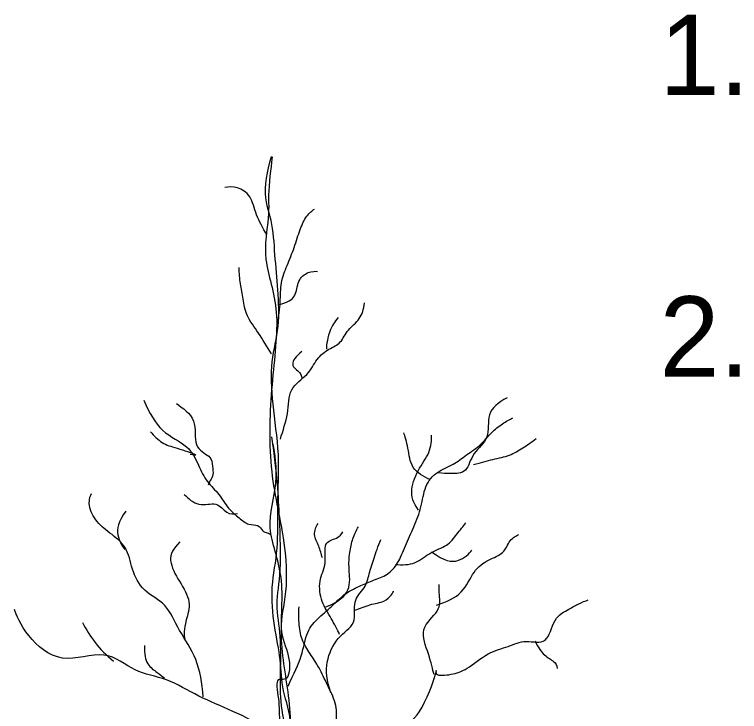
# Model space of a CAD drawing. Extents: x 1007 to 1035.5, y 1000.5 to 1021.5.
# Drawn here: x 1020.951 to 1022.753, y 1008.638 to 1010.369 of the extents above; entities that cross this region are included whole.
import ezdxf

# ---------------------------------------------------------------- set-up
doc = ezdxf.new("R2010")
doc.units = 0
doc.layers.add('Level 1', color=7, linetype='Continuous')

msp = doc.modelspace()

# ---------------------------------------------------------------- linework, layer by layer
at = {"layer": 'Level 1'}
for points in [[(1021.6091, 1007.9035), (1021.5925, 1007.9658), (1021.5848, 1008.0418), (1021.6219, 1008.1467), (1021.6008, 1008.2233), (1021.6071, 1008.3173), (1021.6042, 1008.4069), (1021.6089, 1008.5088), (1021.6496, 1008.6062), (1021.6135, 1008.692), (1021.6147, 1008.7638), (1021.5957, 1008.8493), (1021.5868, 1008.9476), (1021.6083, 1009.0418), (1021.6029, 1009.1473), (1021.6119, 1009.2765), (1021.5906, 1009.4054), (1021.5875, 1009.5104), (1021.6106, 1009.5933), (1021.6065, 1009.6868), (1021.5978, 1009.7711), (1021.5933, 1009.8623), (1021.5638, 1009.9248), (1021.6003, 1010.0607), (1021.5787, 1009.9312), (1021.5869, 1009.8721), (1021.5638, 1009.7637), (1021.6146, 1009.6387), (1021.5882, 1009.4547), (1021.58, 1009.241), (1021.6259, 1009.062), (1021.6297, 1008.9289), (1021.6037, 1008.8403), (1021.638, 1008.7783), (1021.6338, 1008.7053), (1021.596, 1008.7301), (1021.6107, 1008.6589), (1021.6073, 1008.6044), (1021.6302, 1008.5018), (1021.6524, 1008.4143), (1021.6222, 1008.3255), (1021.6237, 1008.2474), (1021.6471, 1008.1592), (1021.6231, 1008.0731), (1021.6293, 1007.9869), (1021.6257, 1007.9381), (1021.6238, 1007.9143)], [(1021.5783, 1009.8211), (1021.5685, 1009.8399), (1021.55, 1009.8711), (1021.5399, 1009.9215), (1021.5043, 1009.9419), (1021.4835, 1009.9417), (1021.4738, 1009.9397)], [(1021.6058, 1009.5973), (1021.6083, 1009.6209), (1021.6126, 1009.6557), (1021.6116, 1009.7042), (1021.6283, 1009.7456), (1021.647, 1009.7905), (1021.6607, 1009.8375), (1021.6765, 1009.8706), (1021.6914, 1009.8827), (1021.6965, 1009.8861)], [(1021.5901, 1009.5265), (1021.578, 1009.5448), (1021.5583, 1009.5791), (1021.5252, 1009.6214), (1021.5198, 1009.6631), (1021.5118, 1009.7003), (1021.5098, 1009.726), (1021.5093, 1009.7408)], [(1021.6078, 1009.6489), (1021.6302, 1009.6539), (1021.6523, 1009.667), (1021.6538, 1009.7095), (1021.6803, 1009.7321), (1021.7003, 1009.7317), (1021.7044, 1009.7312)], [(1021.6118, 1009.3143), (1021.6182, 1009.3364), (1021.6338, 1009.3771), (1021.6306, 1009.4429), (1021.6835, 1009.4734), (1021.7007, 1009.5153), (1021.7328, 1009.5399), (1021.7634, 1009.5521), (1021.7778, 1009.5875), (1021.8118, 1009.6114), (1021.8189, 1009.6377), (1021.8208, 1009.6528)], [(1021.7557, 1009.6164), (1021.7461, 1009.6053), (1021.7348, 1009.5866), (1021.7278, 1009.5587), (1021.7263, 1009.5445), (1021.7261, 1009.538)], [(1021.665, 1009.5323), (1021.6509, 1009.5205), (1021.6322, 1009.4978), (1021.6656, 1009.4796), (1021.6651, 1009.4667), (1021.665, 1009.4653)], [(1022.175, 1009.4174), (1022.1526, 1009.4049), (1022.1218, 1009.3798), (1022.135, 1009.3143), (1022.0875, 1009.2828), (1022.0767, 1009.2284), (1022.0347, 1009.2292), (1022.015, 1009.2293), (1022.0043, 1009.2311)], [(1021.2724, 1009.4112), (1021.2863, 1009.3798), (1021.3138, 1009.3293), (1021.3875, 1009.2992), (1021.4083, 1009.2483), (1021.4287, 1009.2073), (1021.4611, 1009.1784), (1021.4818, 1009.1405), (1021.5101, 1009.1185), (1021.5328, 1009.0997), (1021.5583, 1009.1037), (1021.5666, 1009.0848), (1021.5798, 1009.0823), (1021.5868, 1009.0786), (1021.5883, 1009.0779)], [(1021.3535, 1009.4029), (1021.3693, 1009.3923), (1021.4083, 1009.365), (1021.3921, 1009.2917), (1021.442, 1009.2735), (1021.4426, 1009.2462), (1021.4468, 1009.2256), (1021.4366, 1009.2114), (1021.4338, 1009.2036), (1021.4325, 1009.2001)], [(1021.6309, 1008.7013), (1021.6463, 1008.7328), (1021.6677, 1008.7763), (1021.6758, 1008.8396), (1021.7077, 1008.8717), (1021.7444, 1008.9032), (1021.7731, 1008.9334), (1021.8133, 1008.9519), (1021.8425, 1008.964), (1021.8786, 1008.9767), (1021.9049, 1009.0049), (1021.9214, 1009.0482), (1021.9441, 1009.0972), (1021.9635, 1009.1458), (1021.9693, 1009.1988), (1022.0002, 1009.2358), (1022.043, 1009.2503), (1022.0731, 1009.2756), (1022.1122, 1009.3004), (1022.1349, 1009.3317), (1022.1647, 1009.3543), (1022.181, 1009.3635), (1022.1899, 1009.3678)], [(1021.2895, 1009.3326), (1021.2965, 1009.3237), (1021.319, 1009.3018), (1021.3492, 1009.2945), (1021.4163, 1009.272), (1021.3953, 1009.2753), (1021.3877, 1009.2767)], [(1021.983, 1009.2146), (1021.9679, 1009.2207), (1021.9342, 1009.2408), (1021.9306, 1009.2931), (1021.921, 1009.3228), (1021.9189, 1009.3305)], [(1021.9553, 1009.138), (1021.9421, 1009.1568), (1021.9318, 1009.1872), (1021.9569, 1009.2457), (1021.9882, 1009.2848), (1021.9875, 1009.3193), (1021.9873, 1009.3243)], [(1021.6128, 1007.9143), (1021.6089, 1007.9478), (1021.6021, 1008.0246), (1021.6382, 1008.1322), (1021.6083, 1008.2525), (1021.6213, 1008.3591), (1021.6224, 1008.4698), (1021.6342, 1008.5589), (1021.6106, 1008.6551), (1021.6123, 1008.7335), (1021.6143, 1008.8265), (1021.5989, 1008.9043), (1021.6146, 1008.9813), (1021.6103, 1009.1154), (1021.6043, 1009.2262), (1021.5907, 1009.3201)], [(1022.0918, 1009.2518), (1022.111, 1009.2566), (1022.1405, 1009.2652), (1022.1826, 1009.2726), (1022.2142, 1009.293), (1022.2358, 1009.3071), (1022.2475, 1009.316)], [(1021.6018, 1007.8105), (1021.5901, 1007.8467), (1021.5902, 1007.8864), (1021.6174, 1007.9256), (1021.6505, 1007.9881), (1021.6127, 1008.1085), (1021.6444, 1008.2393), (1021.6305, 1008.3723), (1021.639, 1008.4829), (1021.6408, 1008.66), (1021.6058, 1008.8144), (1021.6262, 1008.9788), (1021.571, 1009.0942), (1021.6102, 1009.2061), (1021.5979, 1009.2808), (1021.5943, 1009.3022)], [(1021.4197, 1008.6743), (1021.4178, 1008.7094), (1021.4072, 1008.7708), (1021.3582, 1008.8391), (1021.3299, 1008.9084), (1021.2698, 1008.9341), (1021.2406, 1008.9925), (1021.2333, 1009.0474), (1021.1868, 1009.0823), (1021.1498, 1009.1116), (1021.1322, 1009.1569), (1021.1404, 1009.1759), (1021.1423, 1009.1793)], [(1021.3728, 1009.1773), (1021.3832, 1009.1671), (1021.4075, 1009.145), (1021.4558, 1009.1611), (1021.4778, 1009.1275), (1021.4954, 1009.1279), (1021.505, 1009.1297)], [(1021.2276, 1009.1359), (1021.2088, 1009.1086), (1021.2022, 1009.0758), (1021.2198, 1009.0473), (1021.2255, 1009.0407)], [(1021.8976, 1009.0034), (1021.9143, 1009.0018), (1021.9498, 1009.0026), (1021.9842, 1009.0356), (1022.0279, 1009.0482), (1022.0502, 1009.0788), (1022.0665, 1009.0983), (1022.0726, 1009.1069)], [(1021.7163, 1009.02), (1021.7134, 1009.029), (1021.7086, 1009.049), (1021.6923, 1009.0773), (1021.7003, 1009.0966), (1021.7056, 1009.1048)], [(1021.7248, 1008.8978), (1021.7563, 1008.9104), (1021.7891, 1008.937), (1021.7811, 1008.9943), (1021.7833, 1009.0334), (1021.7913, 1009.0682), (1021.8008, 1009.0879), (1021.8058, 1009.0966)], [(1021.7589, 1008.8296), (1021.7533, 1008.8406), (1021.7392, 1008.87), (1021.7124, 1008.9086), (1021.7056, 1008.9638), (1021.7288, 1009.0049), (1021.7167, 1009.061), (1021.7551, 1009.0665), (1021.7643, 1009.0795), (1021.7674, 1009.0842)], [(1022, 1008.902), (1022.0253, 1008.9102), (1022.0685, 1008.9304), (1022.0902, 1008.9888), (1022.1291, 1009.0166), (1022.1687, 1009.0291), (1022.1804, 1009.0657), (1022.1986, 1009.0751), (1022.2048, 1009.0779)], [(1021.3621, 1009.0593), (1021.3454, 1009.043), (1021.3304, 1009.0149), (1021.361, 1008.9608), (1021.3926, 1008.9102), (1021.376, 1008.8621), (1021.3719, 1008.8351), (1021.3733, 1008.8233), (1021.3748, 1008.8172)], [(1021.7376, 1008.6847), (1021.726, 1008.7156), (1021.7232, 1008.7618), (1021.7511, 1008.8242), (1021.8049, 1008.8553), (1021.7888, 1008.9146), (1021.8245, 1008.9438), (1021.8317, 1008.9796), (1021.8442, 1009.0181), (1021.8544, 1009.0478), (1021.8613, 1009.0655)], [(1021.9873, 1009.0345), (1022.0198, 1009.0116), (1022.0556, 1009.0052), (1022.0817, 1009.0305), (1022.0875, 1009.0386)], [(1021.9937, 1008.7302), (1021.9904, 1008.7412), (1021.9828, 1008.7796), (1021.9538, 1008.8448), (1022.0123, 1008.888), (1022.0058, 1008.9284), (1022.0065, 1008.9483), (1022.0064, 1008.9538)], [(1021.7973, 1008.8896), (1021.8087, 1008.8938), (1021.8348, 1008.9052), (1021.8721, 1008.9095), (1021.8891, 1008.9287), (1021.8927, 1008.9358), (1021.8933, 1008.9372)], [(1021.718, 1008.1358), (1021.7193, 1008.1533), (1021.7239, 1008.1963), (1021.7648, 1008.2423), (1021.7645, 1008.3024), (1021.7883, 1008.3521), (1021.7848, 1008.3968), (1021.7988, 1008.4308), (1021.7929, 1008.4643), (1021.8279, 1008.5094), (1021.8795, 1008.5283), (1021.9096, 1008.6043), (1021.9568, 1008.6161), (1022.0103, 1008.7607), (1021.9875, 1008.7242), (1022.0391, 1008.7298), (1022.0724, 1008.7391), (1022.129, 1008.787), (1022.1793, 1008.7981), (1022.2205, 1008.8188), (1022.2766, 1008.7996), (1022.2898, 1008.8731), (1022.3319, 1008.8933), (1022.3526, 1008.906), (1022.3697, 1008.9128), (1022.377, 1008.9154)], [(1021.6041, 1008.4793), (1021.6058, 1008.5293), (1021.5885, 1008.5935), (1021.4917, 1008.6408), (1021.4088, 1008.6737), (1021.3288, 1008.7233), (1021.2488, 1008.7321), (1021.1808, 1008.7965), (1021.066, 1008.7507), (1020.9776, 1008.8261), (1020.9552, 1008.8786), (1020.9513, 1008.8915)], [(1021.6458, 1008.3079), (1021.6575, 1008.3285), (1021.6758, 1008.3638), (1021.6793, 1008.4217), (1021.7098, 1008.4575), (1021.7308, 1008.5007), (1021.7398, 1008.5522), (1021.7508, 1008.6025), (1021.7536, 1008.6548), (1021.7313, 1008.6978), (1021.7108, 1008.7432), (1021.689, 1008.7773), (1021.6653, 1008.8117), (1021.6575, 1008.852), (1021.657, 1008.8832), (1021.6587, 1008.8978)], [(1021.1206, 1008.8587), (1021.1286, 1008.8428), (1021.1503, 1008.8078), (1021.1788, 1008.7783), (1021.1976, 1008.7631)], [(1021.2746, 1008.8019), (1021.2731, 1008.7797), (1021.2793, 1008.7534), (1021.3076, 1008.7343), (1021.3187, 1008.7253), (1021.3238, 1008.7213)], [(1022.2446, 1008.8138), (1022.2536, 1008.7953), (1022.267, 1008.7763), (1022.2942, 1008.7623), (1022.2986, 1008.7527), (1022.3, 1008.7452)]]:
    msp.add_open_spline(points, degree=3, dxfattribs=at)

# ---------------------------------------------------------------- texts
for s, p in [('1.', (1022.5541, 1010.1694)), ('2.', (1022.5541, 1009.4694))]:
    msp.add_text(s, height=0.2, dxfattribs=at).set_placement(p)

doc.saveas('drawing.dxf')
